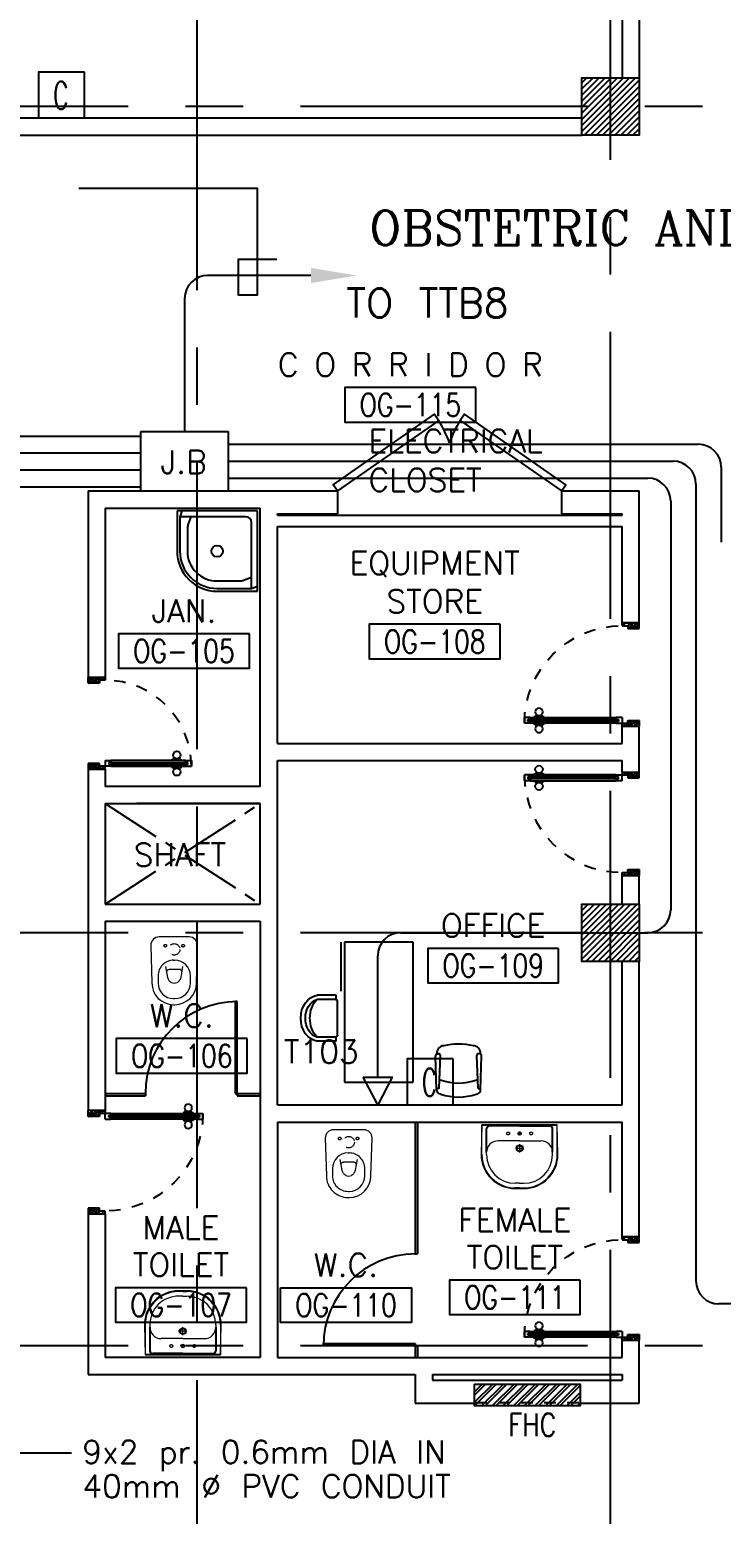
# Model space of a CAD drawing. Extents: x -0.7 to 93.2, y -1.5 to 78.
# Drawn here: x 59.62 to 65.65, y 14.73 to 27.67 of the extents above; entities that cross this region are included whole.
import ezdxf
from ezdxf.enums import TextEntityAlignment as Align

# ---------------------------------------------------------------- set-up
doc = ezdxf.new("R2010")
doc.units = 0
doc.header["$MEASUREMENT"] = 0
for name, pattern in [('CENTER2', [1.125, 0.75, -0.125, 0.125, -0.125]), ('CENTERX2', [4, 2.5, -0.5, 0.5, -0.5]), ('DASHED', [0.75, 0.5, -0.25]), ('HIDDEN', [0.375, 0.25, -0.125]), ('HIDDEN2', [0.1875, 0.125, -0.0625])]:
    doc.linetypes.add(name, pattern=pattern)
doc.layers.get('0').update_dxf_attribs({"color": 11, "linetype": 'CONTINUOUS'})
for name, color, linetype in [('AXES', 11, 'CENTERX2'), ('COL', 11, 'CONTINUOUS'), ('DOOR', 11, 'CONTINUOUS'), ('E-CO', 6, 'CONTINUOUS'), ('E-HLINE', 2, 'HIDDEN'), ('E-TEL', 4, 'CONTINUOUS'), ('E-TEXT', 2, 'CONTINUOUS'), ('E-WIRE', 4, 'CONTINUOUS'), ('FHC', 11, 'CONTINUOUS'), ('FIX', 11, 'CONTINUOUS'), ('FMCHAIR', 11, 'CONTINUOUS'), ('FMDESK', 11, 'CONTINUOUS'), ('HAT', 11, 'CONTINUOUS'), ('NON-MEDICAL', 11, 'CONTINUOUS'), ('PART', 11, 'CONTINUOUS'), ('RM-BOX', 11, 'CONTINUOUS'), ('RM-NAME', 11, 'CONTINUOUS'), ('RM-NO', 11, 'CONTINUOUS'), ('SHAFT', 11, 'CONTINUOUS'), ('WALL', 11, 'CONTINUOUS')]:
    doc.layers.add(name, color=color, linetype=linetype)
doc.styles.add('ROMANC', font='romanc', dxfattribs={"height": 0.1})
doc.styles.add('ROMANS', font='ROMANS.shx', dxfattribs={"width": 0.6})
doc.styles.get("Standard").update_dxf_attribs({"font": 'TXT.shx'})

# ---------------------------------------------------------------- blocks, each defined once
blk = doc.blocks.new('RM1')
at = {"layer": 'RM-BOX'}
blk.add_lwpolyline([(570, -200), (-570, -200), (-570, -500), (570, -500)], close=True, dxfattribs=at)
at = {"layer": 'RM-NAME', "style": 'ROMANS'}
for tag, p in [('ROOMNAME1', (0, 324)), ('ROOMNAME2', (0, 0))]:
    blk.add_attdef(tag, text='', height=200, dxfattribs=at).set_placement(p, align=Align.MIDDLE)
at = {"layer": 'RM-NO', "style": 'ROMANS', "width": 0.8}
blk.add_attdef('ROOMNO', text='', height=200, dxfattribs=at).set_placement((0, -350), align=Align.MIDDLE)
blk = doc.blocks.new('DESK-O')
for p, q in [((0, 0), (1, 0)), ((0, -1), (0, 0)), ((1, 0), (1, -1)), ((1, -1), (0, -1)), ((1, -1.05), (0.65, -1.05))]:
    blk.add_line(p, q)
blk = doc.blocks.new('CHR2')
for p, q in [((-0.947, 0.386), (-0.937, 0.42)), ((-0.861, 0.48), (-0.229, 0.5)), ((-0.836, 0.425), (-0.836, 0.475)), ((-0.834, 0.423), (-0.215, 0.396)), ((-0.183, 0.469), (-0.183, 0.436)), ((-0.947, -0.386), (-0.937, -0.42)), ((-0.861, -0.48), (-0.223, -0.499)), ((-0.836, -0.425), (-0.836, -0.481)), ((-0.834, -0.423), (-0.215, -0.396)), ((-0.183, -0.469), (-0.183, -0.436))]:
    blk.add_line(p, q)
for centre, radius, start, end in [((0.442, 0), 1.442, 164.4748, 195.5252), ((-0.857, 0.397), 0.0833, 92.5404, 163.5801), ((-0.834, 0.425), 0.00208, 180, 267.4596), ((0.516, 0), 1.253, 161.5812, 198.4188), ((-0.219, 0.466), 0.0359, 3.8781, 106.7041), ((-0.214, 0.428), 0.0319, 268.1708, 14.5154), ((-0.184, 0.325), 0.154, 359.6456, 90.3755), ((-1.747, 0), 1.747, 349.2995, 10.7005), ((-0.857, -0.397), 0.0833, 196.4199, 267.4596), ((-0.834, -0.425), 0.00208, 92.5404, 180), ((-0.215, -0.468), 0.0316, 255.3205, 359.2331), ((-0.214, -0.428), 0.0319, 345.4846, 91.8292), ((-0.184, -0.325), 0.154, 269.6202, 0.3544)]:
    blk.add_arc(centre, radius, start, end)
blk = doc.blocks.new('CHR3')
for p, q in [((-0.039, 0.5), (-0.558, 0.5)), ((-0.05, 0.412), (-0.558, 0.412)), ((-0.039, 0.5), (-0.039, 0.412)), ((0, 0.362), (0, -0.362)), ((-0.05, -0.412), (-0.558, -0.412)), ((-0.039, -0.5), (-0.553, -0.5)), ((-0.039, -0.411), (-0.039, -0.5))]:
    blk.add_line(p, q)
for centre, radius, start, end in [((-0.497, 0), 0.503, 97.0495, 263.5769), ((-0.446, 0), 0.427, 105.249, 254.751), ((-0.212, 0), 0.538, 130.0756, 229.9244), ((-0.05, 0.362), 0.05, 0, 90), ((-0.05, -0.362), 0.05, 270, 0)]:
    blk.add_arc(centre, radius, start, end)
blk = doc.blocks.new('*X42')
at = {"color": 0}
for p, q in [((235129, 132669), (235610, 133150)), ((235129, 132722), (235556, 133150)), ((235129, 132775), (235503, 133150)), ((235129, 132828), (235450, 133150)), ((235129, 132881), (235397, 133150)), ((235129, 132934), (235344, 133150)), ((235129, 132987), (235291, 133150)), ((235129, 133040), (235238, 133150)), ((235129, 133093), (235185, 133150)), ((235163, 132650), (235629, 133116)), ((235216, 132650), (235629, 133063)), ((235269, 132650), (235629, 133010)), ((235322, 132650), (235629, 132957)), ((235375, 132650), (235629, 132904)), ((235428, 132650), (235629, 132851)), ((235481, 132650), (235629, 132798)), ((235534, 132650), (235629, 132745)), ((235587, 132650), (235629, 132691))]:
    blk.add_line(p, q, dxfattribs=at)
blk = doc.blocks.new('COL50')
at = {"layer": 'COL'}
blk.add_lwpolyline([(-250, 250), (-250, -250), (250, -250), (250, 250)], close=True, dxfattribs=at)
blk = doc.blocks.new('*X36')
at = {"color": 0}
for p, q in [((235129, 139881), (235597, 140350)), ((235129, 139934), (235544, 140350)), ((235129, 139987), (235491, 140350)), ((235129, 140040), (235438, 140350)), ((235129, 140093), (235385, 140350)), ((235129, 140146), (235332, 140350)), ((235129, 140199), (235279, 140350)), ((235129, 140253), (235226, 140350)), ((235129, 140306), (235173, 140350)), ((235150, 139850), (235629, 140328)), ((235203, 139850), (235629, 140275)), ((235256, 139850), (235629, 140222)), ((235309, 139850), (235629, 140169)), ((235362, 139850), (235629, 140116)), ((235415, 139850), (235629, 140063)), ((235468, 139850), (235629, 140010)), ((235521, 139850), (235629, 139957)), ((235574, 139850), (235629, 139904))]:
    blk.add_line(p, q, dxfattribs=at)
blk = doc.blocks.new('DOOR90')
at = {"layer": 'DOOR', "color": 0, "linetype": 'ByBlock'}
for p, q in [((-150, 0), (-150, -25)), ((-150, 0), (0, 0)), ((0, -50), (0, 0)), ((-1000, -25), (-1000, -75)), ((-1000, -75), (-1000, -25)), ((-950, -25), (-1000, -25)), ((-950, -75), (-1000, -75)), ((-970, -42), (-970, -58)), ((-950, -42), (-970, -42)), ((-950, -58), (-970, -58)), ((-950, -25), (-950, -42)), ((-950, -58), (-950, -75)), ((-918, -25), (-918, -18)), ((-828, -18), (-918, -18)), ((-918, -75), (-918, -82)), ((-828, -82), (-918, -82)), ((-905, -18), (-905, -9)), ((-905, -9), (-840, -9)), ((-905, -18), (-840, -18)), ((-905, -82), (-905, -91)), ((-905, -82), (-840, -82)), ((-905, -91), (-840, -91)), ((-840, -18), (-840, -9)), ((-840, -82), (-840, -91)), ((-828, -25), (-828, -18)), ((-828, -75), (-828, -82)), ((-200, -42), (-200, -25)), ((-200, -25), (-150, -25)), ((-180, -42), (-200, -42)), ((-200, -75), (-200, -58)), ((-200, -58), (-180, -58)), ((-150, -75), (-200, -75)), ((-180, -58), (-180, -42)), ((-150, -75), (-150, -25)), ((-150, -25), (-100, -25)), ((-100, -25), (-100, -50)), ((-100, -50), (0, -50)), ((-150, -900), (-150, -875)), ((-150, -875), (-100, -875)), ((0, -900), (-150, -900)), ((-150, -900), (0, -900)), ((-100, -850), (0, -850)), ((-100, -875), (-100, -850)), ((0, -850), (0, -900))]:
    blk.add_line(p, q, dxfattribs=at)
at = {"layer": 'DOOR', "color": 9, "linetype": 'ByBlock'}
for p, q in [((0, -50), (-114, 0)), ((0, -50), (-40, 0)), ((0, -50), (-100, -37)), ((0, -850), (-114, -900)), ((0, -850), (-100, -863)), ((0, -850), (-40, -900))]:
    blk.add_line(p, q, dxfattribs=at)
at = {"layer": 'DOOR', "linetype": 'ByBlock'}
for p, q in [((-200, -25), (-950, -25)), ((-200, -42), (-950, -42)), ((-200, -58), (-950, -58)), ((-950, -75), (-200, -75))]:
    blk.add_line(p, q, dxfattribs=at)
at = {"layer": 'DOOR', "color": 0, "linetype": 'ByBlock'}
for centre in [(-873, 24), (-873, -124)]:
    blk.add_circle(centre, 32.4, dxfattribs=at)
at = {"layer": 'DOOR', "color": 9, "linetype": 'ByBlock'}
for centre, radius, start, end in [((0, -50), 154, 161.1053, 166.2858), ((0, -50), 134, 158.1598, 169.28), ((0, -50), 94.4, 148.0182, 180), ((0, -50), 74.4, 137.7764, 180), ((0, -50), 114, 154.0838, 167.3774), ((0, -50), 54.4, 113.2074, 180), ((0, -50), 34.4, 90, 180), ((0, -50), 14.4, 90, 180), ((0, -850), 154, 193.7142, 198.8947), ((0, -850), 134, 190.72, 201.8402), ((0, -850), 94.4, 180, 211.9818), ((0, -850), 74.4, 180, 222.2236), ((0, -850), 54.4, 180, 246.7926), ((0, -850), 34.4, 180, 270), ((0, -850), 14.4, 180, 270)]:
    blk.add_arc(centre, radius, start, end, dxfattribs=at)
at = {"layer": 'DOOR', "linetype": 'HIDDEN', "ltscale": 0.5}
blk.add_arc((-150, -25), 850, 180, 270, dxfattribs=at)
blk = doc.blocks.new('DOOR80')
at = {"layer": 'DOOR', "color": 0, "linetype": 'ByBlock'}
for p, q in [((-87, 805), (-96, 805)), ((-96, 805), (-96, 740)), ((-80, 818), (-87, 818)), ((-87, 728), (-87, 818)), ((-87, 805), (-87, 740)), ((-30, 900), (-80, 900)), ((-80, 900), (-30, 900)), ((-80, 850), (-80, 900)), ((-63, 850), (-80, 850)), ((-47, 870), (-63, 870)), ((-63, 850), (-63, 870)), ((-47, 850), (-47, 870)), ((-30, 850), (-47, 850)), ((-30, 850), (-30, 900)), ((-30, 818), (-22, 818)), ((-22, 728), (-22, 818)), ((-22, 805), (-13, 805)), ((-22, 805), (-22, 740)), ((-13, 805), (-13, 740)), ((-87, 740), (-96, 740)), ((-80, 728), (-87, 728)), ((-30, 728), (-22, 728)), ((-22, 740), (-13, 740)), ((-805, 0), (-805, 150)), ((-805, 150), (-780, 150)), ((-805, 150), (-805, 0)), ((-780, 150), (-780, 100)), ((-80, 200), (-63, 200)), ((-80, 150), (-80, 200)), ((-80, 150), (-30, 150)), ((-63, 200), (-63, 180)), ((-63, 180), (-47, 180)), ((-47, 200), (-30, 200)), ((-47, 180), (-47, 200)), ((-30, 200), (-30, 150)), ((-5, 150), (-30, 150)), ((-30, 150), (-30, 100)), ((-5, 150), (-5, 0)), ((-755, 0), (-805, 0)), ((-780, 100), (-755, 100)), ((-755, 100), (-755, 0)), ((-55, 100), (-55, 0)), ((-30, 100), (-55, 100)), ((-55, 0), (-5, 0))]:
    blk.add_line(p, q, dxfattribs=at)
at = {"layer": 'DOOR', "linetype": 'ByBlock'}
for p, q in [((-80, 850), (-80, 200)), ((-63, 200), (-63, 850)), ((-47, 200), (-47, 850)), ((-30, 200), (-30, 850)), ((-5, 0), (-5, 150))]:
    blk.add_line(p, q, dxfattribs=at)
at = {"layer": 'DOOR', "color": 9, "linetype": 'ByBlock'}
for p, q in [((-755, 0), (-805, 114)), ((-755, 0), (-805, 40)), ((-755, 0), (-768, 100)), ((-55, 0), (-5, 114)), ((-55, 0), (-41, 100)), ((-55, 0), (-5, 40))]:
    blk.add_line(p, q, dxfattribs=at)
at = {"layer": 'DOOR', "color": 0, "linetype": 'ByBlock'}
for centre in [(-128, 773), (19, 773)]:
    blk.add_circle(centre, 32.4, dxfattribs=at)
at = {"layer": 'DOOR', "linetype": 'HIDDEN', "ltscale": 0.5}
blk.add_arc((-30, 150), 750, 90, 180, dxfattribs=at)
at = {"layer": 'DOOR', "color": 9, "linetype": 'ByBlock'}
for centre, radius, start, end in [((-755, 0), 154, 103.7142, 108.8947), ((-755, 0), 134, 100.72, 111.8402), ((-55, 0), 134, 68.1598, 79.28), ((-55, 0), 154, 71.1053, 76.2858), ((-755, 0), 94.4, 90, 121.9818), ((-755, 0), 74.4, 90, 132.2236), ((-755, 0), 54.4, 90, 156.7926), ((-755, 0), 34.4, 90, 180), ((-755, 0), 14.4, 90, 180), ((-55, 0), 94.4, 58.0182, 90), ((-55, 0), 74.4, 47.7764, 90), ((-55, 0), 54.4, 23.2074, 90), ((-55, 0), 34.4, 0, 90), ((-55, 0), 14.4, 0, 90), ((-55, 0), 114, 64.0838, 77.3774)]:
    blk.add_arc(centre, radius, start, end, dxfattribs=at)
blk = doc.blocks.new('LAV-003')
at = {"layer": 'FIX', "linetype": 'Continuous', "lineweight": 20}
for p, q in [((-328, -285), (-328, -25)), ((327, -285), (327, -25)), ((0, -165), (-188, -165)), ((0, -165), (187, -165)), ((-288, -285), (-288, -265)), ((287, -285), (287, -265)), ((0, -535), (-38, -535)), ((0, -575), (-38, -575)), ((0, -535), (37, -535)), ((0, -575), (37, -575))]:
    blk.add_line(p, q, dxfattribs=at)
at = {"layer": 'FIX', "linetype": 'ByBlock'}
blk.add_line((-328, -25), (327, -25), dxfattribs=at)
at = {"layer": 'FIX', "linetype": 'ByBlock', "ltscale": 0.3}
for p, q in [((-288, -265), (-288, -60)), ((0, -35), (-262, -35)), ((0, -35), (262, -35)), ((287, -265), (287, -60))]:
    blk.add_line(p, q, dxfattribs=at)
at = {"layer": 'FIX', "lineweight": 20}
for p, q in [((-16, -101), (15, -101)), ((0, -85), (0, -116))]:
    blk.add_line(p, q, dxfattribs=at)
at = {"layer": 'FIX', "linetype": 'DASHED', "lineweight": 20, "ltscale": 0.04}
for p, q in [((-36, -230), (37, -230)), ((0, -194), (0, -266))]:
    blk.add_line(p, q, dxfattribs=at)
at = {"layer": 'FIX', "linetype": 'Continuous', "lineweight": 20}
blk.add_lwpolyline([(295, -25), (0, -25), (-328, -25), (-335, -285, 0.414214), (-38, -582), (0, -582), (37, -582, 0.414214), (334, -285), (327, -25), (0, -25)], format="xyb", dxfattribs=at)
at = {"layer": 'FIX', "linetype": 'HIDDEN', "lineweight": 20, "ltscale": 0.05}
for centre in [(-100, -101), (100, -101)]:
    blk.add_circle(centre, 12.4, dxfattribs=at)
at = {"layer": 'FIX', "lineweight": 20}
for centre, radius in [((0, -101), 15.5), ((0, -230), 29.5), ((0, -230), 22.5)]:
    blk.add_circle(centre, radius, dxfattribs=at)
at = {"layer": 'FIX', "linetype": 'ByBlock', "ltscale": 0.3}
for centre, start, end in [((-262, -60), 90, 180), ((262, -60), 0, 90)]:
    blk.add_arc(centre, 25, start, end, dxfattribs=at)
at = {"layer": 'FIX', "linetype": 'Continuous', "lineweight": 20}
for centre, radius, start, end in [((-188, -265), 100, 90, 180), ((187, -265), 100, 0, 90), ((-38, -285), 290, 180, 270), ((-38, -285), 250, 180, 270), ((37, -285), 250, 270, 0), ((37, -285), 290, 270, 0)]:
    blk.add_arc(centre, radius, start, end, dxfattribs=at)
blk = doc.blocks.new('WC1')
at = {"layer": 'FIX', "lineweight": 20}
for p, q in [((-210, 204), (-538, 194)), ((-475, 141), (-538, 141)), ((-727, 5), (-727, -5)), ((-674, 5), (-674, -5)), ((-534, 24), (-540, 0)), ((-540, 0), (-534, -24)), ((-395, 76), (-490, 60)), ((-339, 5), (-339, -5)), ((-490, -60), (-395, -76)), ((-538, -141), (-475, -141)), ((-538, -194), (-210, -204))]:
    blk.add_line(p, q, dxfattribs=at)
at = {"layer": 'FIX', "linetype": 'Continuous', "lineweight": 20}
blk.add_line((-420, -47), (-420, 45), dxfattribs=at)
at = {"layer": 'FIX', "lineweight": 20}
blk.add_lwpolyline([(-213, -204), (-210, -204, 0.414214), (-137, -131), (-137, 0), (-137, 131, 0.414214), (-210, 204)], format="xyb", dxfattribs=at)
at = {"layer": 'FIX', "linetype": 'HIDDEN2', "lineweight": 20, "ltscale": 0.3}
blk.add_circle((-245, 0), 49.8, dxfattribs=at)
at = {"layer": 'FIX', "linetype": 'HIDDEN', "lineweight": 20, "ltscale": 0.05}
for centre in [(-213, 78), (-213, -77)]:
    blk.add_circle(centre, 11.6, dxfattribs=at)
at = {"layer": 'FIX', "lineweight": 20}
for centre, radius, start, end in [((-538, 5), 189, 90, 180), ((-538, 5), 136, 90, 180), ((-475, 5), 136, 360, 90), ((-473, -7), 68.2, 128.9242, 152.8468), ((-464, -18), 82, 108.496, 128.9242), ((-538, -5), 189, 180, 270), ((-538, -5), 136, 180, 270), ((-473, 7), 68.2, 207.1532, 231.0758), ((-464, 18), 82, 231.0758, 251.504), ((-475, -5), 136, 270, 0)]:
    blk.add_arc(centre, radius, start, end, dxfattribs=at)
at = {"layer": 'FIX', "linetype": 'Continuous', "lineweight": 20}
for centre, start, end in [((-443, 46), 357.6662, 91.6121), ((-442, -46), 268.3879, 2.3338)]:
    blk.add_arc(centre, 22.3, start, end, dxfattribs=at)
blk = doc.blocks.new('JAN-001')
for p, q in [((730, -30), (30, -30)), ((30, -30), (30, -730)), ((705, -80), (130, -80)), ((610, -80), (635, -152)), ((688, -30), (704, -76)), ((705, -380), (705, -84)), ((730, -380), (730, -30)), ((80, -130), (80, -705)), ((640, -380), (640, -184)), ((80, -610), (152, -635)), ((184, -640), (380, -640)), ((30, -688), (76, -704)), ((30, -730), (380, -730)), ((84, -705), (380, -705))]:
    blk.add_line(p, q)
blk.add_circle((380, -380), 50)
for centre, radius, start, end in [((130, -130), 50, 90, 180), ((680, -84), 25, 0, 19.0039), ((540, -184), 100, 0, 19.0039), ((380, -380), 350, 270, 0), ((380, -380), 325, 270, 0), ((380, -380), 260, 270, 0), ((184, -540), 100, 250.9961, 270), ((84, -680), 25, 250.9961, 270)]:
    blk.add_arc(centre, radius, start, end)

msp = doc.modelspace()

# ---------------------------------------------------------------- hatches: boundary and pattern name
at = {"layer": 'FHC', "linetype": 'ByBlock', "ltscale": 0.3}
h = msp.add_hatch(dxfattribs=at)
h.set_pattern_fill('ANSI32', color=11, scale=0.175, style=0)
h.set_pattern_definition([(45, (-168.69883, -15.37368), (-0.046403883, 0.046403883), []), (45, (-168.667894, -15.37368), (-0.046403883, 0.046403883), [])])
h.paths.add_polyline_path([(64.4174, 15.6773), (64.4174, 15.8673), (63.4974, 15.8673), (63.4974, 15.6773)])
h.paths.add_polyline_path([(63.2847, 15.2562), (63.2847, 15.677), (63.5472, 15.677), (63.5472, 15.2562)], flags=9)

# ---------------------------------------------------------------- linework, layer by layer
at = {"layer": 'AXES'}
for p, q in [((64.6824, -1.4643), (64.6824, 77.3484)), ((61.0824, 5.4), (61.0824, 64.22)), ((92.4824, 27), (40.3924, 27)), ((92.4824, 19.8), (40.3924, 19.8)), ((92.4824, 16.2), (40.3924, 16.2))]:
    msp.add_line(p, q, dxfattribs=at)
at = {"layer": 'E-CO', "color": 4}
for points in [[(60.1021, 27.3), (59.7021, 27.3), (59.7021, 26.9), (60.1021, 26.9)], [(63.3115, 18.7), (62.9115, 18.7), (62.9115, 18.3), (63.3115, 18.3)]]:
    msp.add_lwpolyline(points, close=True, dxfattribs=at)
at = {"layer": 'E-TEL', "color": 4}
for p, q in [((60.591, 24.1679), (61.3571, 24.1679)), ((60.591, 23.65), (60.591, 24.1679)), ((61.3571, 23.65), (61.3571, 24.1679)), ((60.591, 23.65), (61.3571, 23.65))]:
    msp.add_line(p, q, dxfattribs=at)
at = {"layer": 'E-TEL'}
msp.add_lwpolyline([(62.5296, 18.5422), (62.7821, 18.5422), (62.6558, 18.3), (62.6558, 18.3)], close=True, dxfattribs=at)
at = {"layer": 'E-TEXT', "color": 11}
for points in [[(60.0525, 26.2877), (61.6065, 26.2877), (61.6065, 25.3555), (61.4425, 25.3555), (61.4425, 25.6685), (61.778, 25.6685)], [(59.9897, 15.2653), (58.2899, 15.2653), (58.2899, 14.3331), (58.454, 14.3331), (58.454, 14.6461), (58.1185, 14.6461)]]:
    msp.add_lwpolyline(points, dxfattribs=at)
at = {"layer": 'E-WIRE'}
for p, q in [((62.0727, 25.5271), (61.174, 25.5271)), ((60.591, 24.1249), (58.9339, 24.1249)), ((61.3571, 24.0562), (65.4469, 24.0562)), ((60.591, 23.8305), (59.3231, 23.8305)), ((61.3571, 23.9089), (65.2266, 23.9089)), ((60.591, 23.6832), (59.4928, 23.6832)), ((61.3571, 23.7617), (65.0064, 23.7617))]:
    msp.add_line(p, q, dxfattribs=at)
at = {"layer": 'E-WIRE', "linetype": 'ByBlock'}
for p, q in [((60.974, 25.3271), (60.974, 24.1679)), ((60.591, 23.9777), (59.1534, 23.9777)), ((65.6469, 23.8562), (65.6469, 23.2042)), ((65.4266, 23.7089), (65.4266, 16.7653)), ((65.2064, 23.5617), (65.2064, 20)), ((62.8558, 19.8), (65.0064, 19.8))]:
    msp.add_line(p, q, dxfattribs=at)
at = {"layer": 'E-WIRE', "linetype": 'ByBlock', "ltscale": 0.3}
for p, q in [((62.6558, 18.5422), (62.6558, 19.6)), ((67.485, 16.5653), (65.6266, 16.5653))]:
    msp.add_line(p, q, dxfattribs=at)
at = {"layer": 'E-WIRE', "linetype": 'ByBlock'}
for centre, start, end in [((61.174, 25.3271), 90, 180), ((65.4469, 23.8562), 0, 90), ((65.2266, 23.7089), 0, 90), ((65.0064, 23.5617), 0, 90), ((65.0064, 20), 270, 0), ((62.8558, 19.6), 90, 180), ((65.6266, 16.7653), 180, 270)]:
    msp.add_arc(centre, 0.2, start, end, dxfattribs=at)
at = {"layer": 'E-WIRE'}
msp.add_solid([(62.0727, 25.5938), (62.0727, 25.4604), (62.4727, 25.5271)], dxfattribs=at)
at = {"layer": 'PART', "linetype": 'ByBlock'}
for p, q in [((61.4324, 19.2), (61.4124, 19.2)), ((61.4124, 19.2), (61.4124, 18.4)), ((61.4324, 18.4), (61.4324, 19.2)), ((60.2824, 18.4), (60.6324, 18.4)), ((60.2824, 18.38), (60.6324, 18.38)), ((60.6324, 18.4), (60.6324, 18.38)), ((61.4124, 18.4), (61.4324, 18.4)), ((61.4324, 18.4), (61.4324, 18.38)), ((61.4324, 18.4), (61.6324, 18.4)), ((61.4324, 18.38), (61.6324, 18.38)), ((62.9824, 18.15), (62.9824, 17.0008)), ((63.0024, 18.15), (63.0024, 17.0008)), ((62.9824, 17.0008), (63.0024, 17.0008)), ((62.1824, 16.2008), (62.1824, 16.2208)), ((62.1824, 16.2208), (62.9824, 16.2208)), ((62.9824, 16.2008), (62.1824, 16.2008)), ((62.9824, 16.2208), (62.9824, 16.2008)), ((62.9824, 16.2008), (63.0024, 16.2008)), ((62.9824, 16.2008), (62.9824, 16.1)), ((63.0024, 16.2008), (63.0024, 16.1))]:
    msp.add_line(p, q, dxfattribs=at)
for centre in [(61.4324, 18.4), (62.9824, 16.2008)]:
    msp.add_arc(centre, 0.8, 90, 180, dxfattribs=at)
at = {"layer": 'RM-NAME'}
msp.add_lwpolyline([(63.4974, 15.8673), (64.4174, 15.8673), (64.4174, 15.6773), (63.4974, 15.6773)], close=True, dxfattribs=at)
at = {"layer": 'WALL'}
for p, q in [((64.7823, 32.7), (64.7823, 27.25)), ((64.9324, 30.525), (64.9324, 27.25)), ((60.1324, 23.65), (62.3059, 23.65)), ((60.1324, 23.65), (60.1324, 22.025)), ((62.3059, 23.65), (62.3059, 23.45)), ((64.2559, 23.65), (64.9324, 23.65)), ((64.2559, 23.65), (64.2559, 23.45)), ((64.9324, 22.5), (64.9324, 23.65)), ((60.2824, 23.5), (60.2824, 22.025)), ((60.2824, 23.5), (61.6324, 23.5)), ((61.6324, 21.075), (61.6324, 23.5)), ((61.7824, 23.45), (62.3059, 23.45)), ((61.7824, 23.44), (61.7824, 23.45)), ((61.7824, 23.44), (64.7824, 23.44)), ((64.2559, 23.45), (64.7824, 23.45)), ((64.7824, 23.44), (64.7824, 23.45)), ((61.7824, 21.45), (61.7824, 23.34)), ((61.7824, 23.34), (64.7824, 23.34)), ((64.7824, 22.5), (64.7824, 23.34)), ((64.7824, 22.5), (64.9324, 22.5)), ((60.1324, 22.025), (60.2824, 22.025)), ((64.7824, 21.45), (64.7824, 21.6)), ((64.7824, 21.6), (64.9324, 21.6)), ((64.9324, 21.2), (64.9324, 21.6)), ((61.7824, 21.45), (64.7824, 21.45)), ((60.1324, 21.225), (60.1324, 18.25)), ((60.1324, 21.225), (60.2824, 21.225)), ((60.2824, 21.225), (60.2824, 21.075)), ((61.7824, 18.3), (61.7824, 21.3)), ((61.7824, 21.3), (64.7824, 21.3)), ((64.7824, 21.2), (64.7824, 21.3)), ((64.7824, 21.2), (64.9324, 21.2)), ((61.6324, 21.075), (60.2824, 21.075)), ((60.2824, 20.925), (60.2824, 20.05)), ((60.2824, 20.925), (61.6324, 20.925)), ((61.6324, 20.925), (60.5574, 20.925)), ((61.6324, 20.05), (61.6324, 20.925)), ((64.7824, 20.05), (64.7824, 20.3)), ((64.7824, 20.3), (64.9324, 20.3)), ((64.9324, 20.05), (64.9324, 20.3)), ((60.2824, 20.05), (61.6324, 20.05)), ((60.2824, 19.9), (60.2824, 18.25)), ((60.2824, 19.9), (61.6324, 19.9)), ((61.6324, 19.9), (61.6324, 16.1)), ((64.7824, 18.3), (64.7824, 19.55)), ((64.9324, 17.15), (64.9324, 19.55)), ((60.2824, 18.25), (60.1324, 18.25)), ((61.7824, 18.3), (64.7824, 18.3)), ((61.7824, 18.15), (61.7824, 16.1)), ((61.7824, 18.15), (64.7824, 18.15)), ((64.7824, 17.15), (64.7824, 18.15)), ((60.1324, 17.35), (60.1324, 15.95)), ((60.2824, 17.35), (60.1324, 17.35)), ((60.2824, 17.35), (60.2824, 16.1)), ((64.7824, 17.15), (64.9324, 17.15)), ((64.7824, 16.1), (64.7824, 16.25)), ((64.7824, 16.25), (64.9324, 16.25)), ((64.9324, 15.7), (64.9324, 16.25)), ((61.6324, 16.1), (60.2824, 16.1)), ((61.7824, 16.1), (64.7824, 16.1)), ((60.1324, 15.95), (62.9824, 15.95)), ((62.9824, 15.95), (62.9824, 15.7)), ((63.1324, 15.95), (63.1324, 15.9)), ((63.1324, 15.95), (64.7824, 15.95)), ((64.7824, 15.95), (64.7824, 15.9)), ((63.1324, 15.9), (64.7824, 15.9)), ((63.4975, 15.7), (63.4974, 15.865)), ((63.4974, 15.865), (64.4174, 15.865)), ((64.4174, 15.865), (64.4174, 15.7)), ((62.9824, 15.7), (63.4975, 15.7)), ((64.4174, 15.7), (64.9324, 15.7))]:
    msp.add_line(p, q, dxfattribs=at)
at = {"layer": 'WALL', "linetype": 'ByBlock'}
for p, q in [((57.7324, 26.9), (64.4324, 26.9)), ((57.7324, 26.75), (64.4324, 26.75))]:
    msp.add_line(p, q, dxfattribs=at)
at = {"layer": 'WALL', "color": 97, "linetype": 'CENTER2', "ltscale": 0.7}
for p, q in [((60.2824, 20.05), (61.6324, 20.925)), ((60.2824, 20.925), (61.6324, 20.05))]:
    msp.add_line(p, q, dxfattribs=at)
at = {"layer": 'WALL', "color": 250, "linetype": 'HIDDEN', "ltscale": 0.25}
msp.add_line((63.5052, 15.7067), (64.4116, 15.7067), dxfattribs=at)
at = {"layer": 'WALL', "linetype": 'ByBlock', "ltscale": 0.3}
for points in [[(64.4324, 27.25), (64.9324, 27.25), (64.9324, 26.75), (64.4324, 26.75)], [(64.4324, 20.05), (64.9324, 20.05), (64.9324, 19.55), (64.4324, 19.55)]]:
    msp.add_lwpolyline(points, close=True, dxfattribs=at)
at = {"layer": 'WALL'}
for points in [[(62.3037, 23.65), (62.2661, 23.7039), (63.1485, 24.3188), (63.1861, 24.2649)], [(64.2559, 23.65), (64.2934, 23.7039), (63.411, 24.3188), (63.3735, 24.2649)]]:
    msp.add_lwpolyline(points, close=True, dxfattribs=at)
for centre, start, end in [((62.2661, 23.7039), 19.82332, 31.37409), ((64.2934, 23.7039), 148.62591, 160.17668)]:
    msp.add_arc(centre, 1.0775, start, end, dxfattribs=at)

# ---------------------------------------------------------------- block references
at = {"layer": 'COL', "xscale": -0.001, "yscale": 0.001, "zscale": 0.001}
for p in [(64.6824, 27), (64.6824, 19.8)]:
    msp.add_blockref('COL50', p, dxfattribs=at)
at = {"layer": 'DOOR', "color": 0, "linetype": 'ByBlock', "yscale": 0.001, "zscale": 0.001}
for name, p, xscale, rotation in [('DOOR90', (64.9324, 21.6), -0.001, 180), ('DOOR80', (60.1324, 21.2204), 0.001, 270), ('DOOR90', (64.9324, 16.25), -0.001, 180)]:
    msp.add_blockref(name, p, dxfattribs=dict(at, xscale=xscale, rotation=rotation))
for p, xscale in [((64.9324, 21.2), 0.001), ((60.1324, 18.25), -0.001)]:
    msp.add_blockref('DOOR90', p, dxfattribs=dict(at, xscale=xscale))
at = {"layer": 'FIX', "xscale": 0.001, "yscale": 0.001, "zscale": 0.001}
for name, p, rotation in [('JAN-001', (61.6374, 23.505), 270), ('WC1', (60.8832, 19.9), 90), ('WC1', (62.402, 18.22), 89.99999999999999)]:
    msp.add_blockref(name, p, dxfattribs=dict(at, rotation=rotation))
at = {"layer": 'FIX', "color": 6, "linetype": 'ByBlock', "ltscale": 0.3, "xscale": 0.001, "yscale": 0.001, "zscale": 0.001}
msp.add_blockref('LAV-003', (63.8908, 18.152), dxfattribs=at)
at = {"layer": 'FIX', "color": 6, "linetype": 'ByBlock', "ltscale": 0.3, "xscale": 0.001, "yscale": 0.001, "zscale": 0.001, "rotation": 180}
msp.add_blockref('LAV-003', (60.9574, 16.098), dxfattribs=at)
at = {"layer": 'FMCHAIR', "yscale": 0.4}
for name, p, xscale, zscale, rotation in [('CHR3', (62.3046, 19.0548), -0.32, 0.36, 180), ('CHR2', (63.3592, 18.8285), 0.46, 0.34, 90)]:
    msp.add_blockref(name, p, dxfattribs=dict(at, xscale=xscale, zscale=zscale, rotation=rotation))
at = {"layer": 'FMDESK', "xscale": -1.22, "yscale": 0.6, "zscale": 0.58, "rotation": 270}
msp.add_blockref('DESK-O', (62.9646, 18.4985), dxfattribs=at)
at = {"layer": 'HAT', "xscale": 0.001, "yscale": 0.001, "zscale": 0.001}
for name in ['*X36', '*X42']:
    msp.add_blockref(name, (-170.6962, -113.0997), dxfattribs=at)
at = {"layer": 'NON-MEDICAL', "color": 6, "linetype": 'ByBlock', "ltscale": 0.3, "xscale": 0.001, "yscale": 0.001, "zscale": 0.001}
msp.add_blockref('LAV-003', (63.8908, 18.152), dxfattribs=at)
at = {"layer": 'NON-MEDICAL', "color": 6, "linetype": 'ByBlock', "ltscale": 0.3, "xscale": 0.001, "yscale": 0.001, "zscale": 0.001, "rotation": 180}
msp.add_blockref('LAV-003', (60.9574, 16.098), dxfattribs=at)
at = {"layer": 'RM-NAME', "xscale": 0.001, "yscale": 0.001, "zscale": 0.001}
for p, values in [((62.9393, 24.7501), {'ROOMNO': 'OG-115', 'ROOMNAME2': 'C O R R I D O R'}), ((63.1518, 22.6874), {'ROOMNO': 'OG-108', 'ROOMNAME2': 'STORE', 'ROOMNAME1': 'EQUIPMENT'}), ((60.9677, 22.6048), {'ROOMNO': 'OG-105', 'ROOMNAME2': 'JAN.'}), ((63.6607, 19.8638), {'ROOMNO': 'OG-109', 'ROOMNAME2': 'OFFICE'}), ((60.9488, 19.0772), {'ROOMNO': 'OG-106', 'ROOMNAME2': 'W.C.'}), ((63.8494, 16.9728), {'ROOMNO': 'OG-111', 'ROOMNAME2': 'TOILET', 'ROOMNAME1': 'FEMALE'}), ((60.9422, 16.9064), {'ROOMNO': 'OG-107', 'ROOMNAME2': 'TOILET', 'ROOMNAME1': 'MALE'})]:
    msp.add_blockref('RM1', p, dxfattribs=at).add_auto_attribs(values)
at = {"layer": 'RM-NAME'}
ref = msp.add_blockref('RM1', (62.3788, 16.9046), dxfattribs=dict(at, xscale=-0.001, yscale=0.001, zscale=0.001))
ref.add_attrib('ROOMNO', 'OG-110', dxfattribs={"layer": 'RM-NO', "height": 0.2, "style": 'ROMANS', "width": 0.8}).set_placement((62.3788, 16.5546), align=Align.MIDDLE)
ref.add_attrib('ROOMNAME2', 'W.C.', dxfattribs={"height": 0.2, "style": 'ROMANS'}).set_placement((62.3788, 16.9046), align=Align.MIDDLE)

# ---------------------------------------------------------------- texts
at = {"layer": 'E-CO', "color": 2, "style": 'ROMANS', "width": 0.6}
for p in [(59.8304, 26.9773), (63.0398, 18.3773)]:
    msp.add_text('C', height=0.24, dxfattribs=at).set_placement(p)
at = {"layer": 'E-HLINE', "color": 4, "style": 'ROMANS'}
for s, p in [('ELECTRICAL ', (62.5753, 23.9851)), ('CLOSET', (62.5753, 23.6458))]:
    msp.add_text(s, height=0.2, dxfattribs=at).set_placement(p)
at = {"layer": 'E-TEXT', "color": 2}
msp.add_text('TO TTB8', height=0.25, dxfattribs=at).set_placement((62.3816, 25.1623, -2.4))
at = {"layer": 'E-TEXT', "color": 2, "style": 'ROMANS'}
for s, p in [('J.B', (60.9648, 23.9019)), ('T103', (62.1635, 18.7638))]:
    msp.add_text(s, height=0.2, dxfattribs=at).set_placement(p, align=Align.MIDDLE)
at = {"layer": 'E-TEXT', "color": 4}
for s, p in [('9x2 pr. 0.6mm DIA IN', (60.0832, 15.1757, -2.4)), ('40mm %%C PVC CONDUIT', (60.0832, 14.8776, -2.4))]:
    msp.add_text(s, height=0.2, dxfattribs=at).set_placement(p)
at = {"layer": 'RM-NAME'}
for s, height, style, p in [('OBSTETRIC AND GYNAECOLOGY DEPT.', 0.3, 'ROMANC', (66.5458, 25.9422)), ('SHAFT', 0.2, 'ROMANS', (60.9335, 20.4793))]:
    msp.add_text(s, height=height, dxfattribs=dict(at, style=style)).set_placement(p, align=Align.MIDDLE)
at = {"layer": 'SHAFT', "color": 2, "style": 'ROMANS', "width": 0.8}
msp.add_text('FHC', height=0.2, dxfattribs=at).set_placement((63.7917, 15.4119))

doc.saveas('drawing.dxf')
